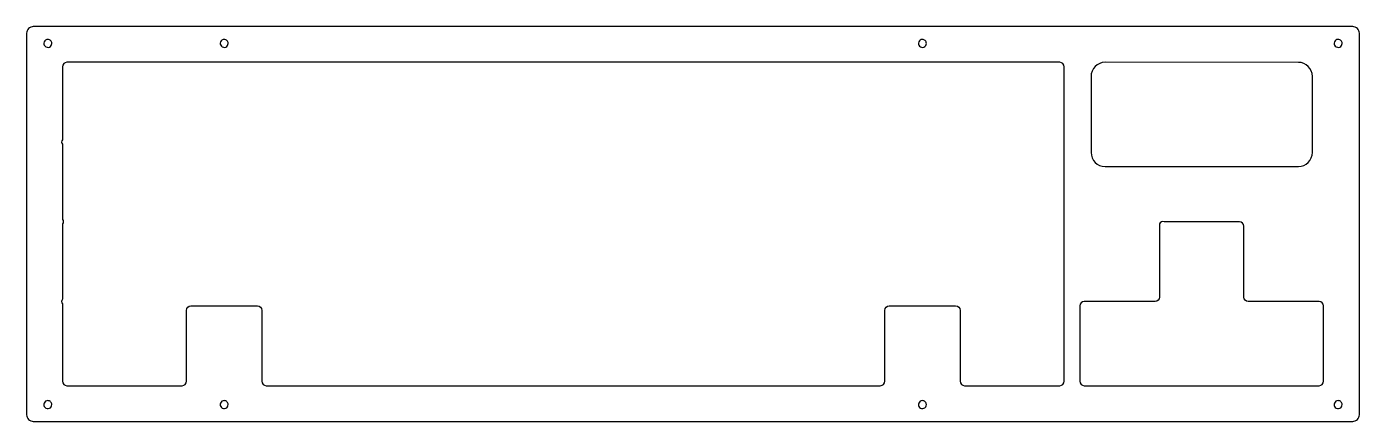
# Model space of a CAD drawing. Extents: x -9 to 309, y 212 to 306.
import ezdxf

# ---------------------------------------------------------------- set-up
doc = ezdxf.new("R2010")
doc.units = 0
doc.layers.add('Layer_1', color=7, linetype='CONTINUOUS')

msp = doc.modelspace()

# ---------------------------------------------------------------- linework, layer by layer
at = {"layer": 'Layer_1', "color": 3}
for p, q in [((307.51016, 306.056641), (-7.469141, 306.056641)), ((-9.056641, 304.469141), (-9.056641, 213.325781)), ((-3.999313, 303.00443), (-3.999313, 303.00443)), ((38.100216, 303.00443), (38.100216, 303.00443)), ((204.78891, 303.00443), (204.78891, 303.00443)), ((304.03662, 303.00443), (304.03662, 303.00443)), ((309.09766, 213.325781), (309.09766, 304.469141)), ((-0.529817, 296.470836), (-0.529817, 279.005335)), ((-0.529817, 296.470836), (-0.529817, 296.470836)), ((237.59819, 297.529169), (0.528516, 297.529169)), ((238.65652, 221.326168), (238.65652, 296.470836)), ((294.532385, 297.523141), (248.393034, 297.528243)), ((245.049582, 294.153386), (245.049582, 294.153087)), ((245.049582, 294.153087), (245.049582, 275.994258)), ((297.875837, 275.994417), (297.875837, 294.147569)), ((-0.528817, 277.947002), (-0.528817, 259.957335)), ((-0.529817, 258.899002), (-0.529817, 240.905335)), ((261.4076, 258.898393), (261.4076, 257.84006)), ((261.4076, 257.84006), (261.4076, 241.437194)), ((280.4606, 259.42769), (262.46593, 259.42769)), ((281.51893, 241.437194), (281.51893, 258.369357)), ((-0.528817, 239.847002), (-0.528817, 221.326168)), ((30.16485, 239.317835), (46.03785, 239.317835)), ((196.85185, 239.317835), (212.72485, 239.317835)), ((242.35877, 239.320528), (242.35877, 221.325866)), ((260.34927, 240.378861), (243.4171, 240.378861)), ((299.50943, 240.378861), (282.57726, 240.378861)), ((300.56776, 221.325866), (300.56776, 239.320528)), ((29.106517, 221.326168), (29.106517, 238.259502)), ((47.096183, 238.259502), (47.096183, 221.326168)), ((195.79352, 221.326168), (195.79352, 238.259502)), ((213.78318, 238.259502), (213.78318, 221.326168)), ((0.529516, 220.267835), (28.048184, 220.267835)), ((48.154516, 220.267835), (194.73519, 220.267835)), ((214.84151, 220.267835), (237.59819, 220.267835)), ((243.4171, 220.267533), (299.50943, 220.267533)), ((-3.999313, 216.687198), (-3.999313, 216.687198)), ((38.100216, 216.687198), (38.100216, 216.687198)), ((204.78891, 216.687198), (204.78891, 216.687198)), ((304.03662, 216.687198), (304.03662, 216.687198)), ((-7.469141, 211.738281), (307.51016, 211.738281)), ((-7.469141, 211.738281), (-7.469141, 211.738281))]:
    msp.add_line(p, q, dxfattribs=at)
for points in [[(-8.591673, 305.591673), (-8.889387, 305.293959), (-9.056641, 304.890172), (-9.056641, 304.469141)], [(-7.469141, 306.056641), (-7.890172, 306.056641), (-8.293959, 305.889387), (-8.591673, 305.591673)], [(308.632692, 305.591673), (308.334978, 305.889387), (307.931191, 306.056641), (307.51016, 306.056641)], [(309.09766, 304.469141), (309.09766, 304.890172), (308.930406, 305.293959), (308.632692, 305.591673)], [(-4.876998, 302.417979), (-5.02404, 302.062989), (-4.942762, 301.654377), (-4.671064, 301.382679)], [(-3.999313, 303.00443), (-4.383552, 303.00443), (-4.729956, 302.77297), (-4.876998, 302.417979)], [(-3.327561, 302.726181), (-3.505721, 302.904341), (-3.747357, 303.00443), (-3.999313, 303.00443)], [(-3.049313, 302.05443), (-3.049313, 302.306386), (-3.149402, 302.548022), (-3.327561, 302.726181)], [(37.22253, 302.417979), (37.075489, 302.062989), (37.156766, 301.654377), (37.428465, 301.382679)], [(38.100216, 303.00443), (37.715977, 303.00443), (37.369572, 302.77297), (37.22253, 302.417979)], [(38.771967, 302.726181), (38.593808, 302.904341), (38.352172, 303.00443), (38.100216, 303.00443)], [(39.050216, 302.05443), (39.050216, 302.306386), (38.950127, 302.548022), (38.771967, 302.726181)], [(203.911224, 302.417979), (203.764183, 302.062989), (203.84546, 301.654377), (204.117159, 301.382679)], [(204.78891, 303.00443), (204.404671, 303.00443), (204.058266, 302.77297), (203.911224, 302.417979)], [(205.460661, 302.726181), (205.282502, 302.904341), (205.040866, 303.00443), (204.78891, 303.00443)], [(205.73891, 302.05443), (205.73891, 302.306386), (205.638821, 302.548022), (205.460661, 302.726181)], [(303.158934, 302.417979), (303.011893, 302.062989), (303.09317, 301.654377), (303.364869, 301.382679)], [(304.03662, 303.00443), (303.652381, 303.00443), (303.305976, 302.77297), (303.158934, 302.417979)], [(304.708371, 302.726181), (304.530212, 302.904341), (304.288576, 303.00443), (304.03662, 303.00443)], [(304.98662, 302.05443), (304.98662, 302.306386), (304.886531, 302.548022), (304.708371, 302.726181)], [(-4.671064, 301.382679), (-4.399366, 301.11098), (-3.990754, 301.029703), (-3.635764, 301.176744)], [(-3.635764, 301.176744), (-3.280773, 301.323786), (-3.049313, 301.670191), (-3.049313, 302.05443)], [(37.428465, 301.382679), (37.700163, 301.11098), (38.108775, 301.029703), (38.463765, 301.176744)], [(38.463765, 301.176744), (38.818756, 301.323786), (39.050216, 301.670191), (39.050216, 302.05443)], [(204.117159, 301.382679), (204.388857, 301.11098), (204.797469, 301.029703), (205.152459, 301.176744)], [(205.152459, 301.176744), (205.50745, 301.323786), (205.73891, 301.670191), (205.73891, 302.05443)], [(303.364869, 301.382679), (303.636567, 301.11098), (304.045179, 301.029703), (304.400169, 301.176744)], [(304.400169, 301.176744), (304.75516, 301.323786), (304.98662, 301.670191), (304.98662, 302.05443)], [(0.528516, 297.529169), (-0.055985, 297.529169), (-0.529817, 297.055337), (-0.529817, 296.470836)], [(238.65652, 296.470836), (238.65652, 297.055336), (238.18269, 297.529167), (237.59819, 297.529169)], [(246.028878, 296.539905), (245.401848, 295.906985), (245.049581, 295.04852), (245.049582, 294.153386)], [(248.393034, 297.528243), (247.506329, 297.528344), (246.655908, 297.172825), (246.028878, 296.539905)], [(297.875837, 294.147569), (297.875837, 296.011714), (296.378977, 297.522954), (294.532385, 297.523141)], [(-0.529817, 279.005335), (-0.821791, 278.712808), (-0.821344, 278.238976), (-0.528817, 277.947002)], [(245.049582, 275.994258), (245.049582, 274.130177), (246.546512, 272.619158), (248.393034, 272.619216)], [(294.532385, 272.618578), (296.378907, 272.618871), (297.875837, 274.130337), (297.875837, 275.994417)], [(248.393034, 272.619216), (263.772839, 272.619675), (279.15258, 272.616026), (294.532385, 272.618578)], [(-0.528817, 259.957335), (-0.236843, 259.664808), (-0.23729, 259.190976), (-0.529817, 258.899002)], [(262.46593, 259.42769), (262.027519, 259.573777), (261.553689, 259.336803), (261.4076, 258.898393)], [(281.51893, 258.369357), (281.51893, 258.953857), (281.0451, 259.427688), (280.4606, 259.42769)], [(-0.529817, 240.905335), (-0.821791, 240.612808), (-0.821344, 240.138976), (-0.528817, 239.847002)], [(29.106517, 238.259502), (29.106517, 238.844003), (29.580349, 239.317835), (30.16485, 239.317835)], [(46.03785, 239.317835), (46.622351, 239.317835), (47.096183, 238.844003), (47.096183, 238.259502)], [(195.79352, 238.259502), (195.79352, 238.844002), (196.26735, 239.317833), (196.85185, 239.317835)], [(212.72485, 239.317835), (213.30935, 239.317833), (213.78318, 238.844002), (213.78318, 238.259502)], [(243.4171, 240.378861), (242.8326, 240.378859), (242.35877, 239.905028), (242.35877, 239.320528)], [(261.4076, 241.437194), (261.4076, 240.852694), (260.93377, 240.378863), (260.34927, 240.378861)], [(282.57726, 240.378861), (281.99276, 240.378863), (281.51893, 240.852694), (281.51893, 241.437194)], [(300.56776, 239.320528), (300.56776, 239.905028), (300.09393, 240.378859), (299.50943, 240.378861)], [(-0.528817, 221.326168), (-0.528817, 220.741667), (-0.054985, 220.267835), (0.529516, 220.267835)], [(28.048184, 220.267835), (28.632685, 220.267835), (29.106517, 220.741667), (29.106517, 221.326168)], [(47.096183, 221.326168), (47.096183, 220.741667), (47.570015, 220.267835), (48.154516, 220.267835)], [(194.73519, 220.267835), (195.31969, 220.267837), (195.79352, 220.741668), (195.79352, 221.326168)], [(213.78318, 221.326168), (213.78318, 220.741668), (214.25701, 220.267837), (214.84151, 220.267835)], [(237.59819, 220.267835), (238.18269, 220.267837), (238.65652, 220.741668), (238.65652, 221.326168)], [(242.35877, 221.325866), (242.35877, 220.741366), (242.8326, 220.267535), (243.4171, 220.267533)], [(299.50943, 220.267533), (300.09393, 220.267535), (300.56776, 220.741366), (300.56776, 221.325866)], [(-3.999313, 216.687198), (-4.383552, 216.687198), (-4.729956, 216.455738), (-4.876998, 216.100747)], [(-3.327561, 216.408949), (-3.505721, 216.587109), (-3.747357, 216.687198), (-3.999313, 216.687198)], [(-3.049313, 215.737198), (-3.049313, 215.989154), (-3.149402, 216.23079), (-3.327561, 216.408949)], [(38.100216, 216.687198), (37.715977, 216.687198), (37.369572, 216.455738), (37.22253, 216.100747)], [(38.771967, 216.408949), (38.593808, 216.587109), (38.352172, 216.687198), (38.100216, 216.687198)], [(39.050216, 215.737198), (39.050216, 215.989154), (38.950127, 216.23079), (38.771967, 216.408949)], [(204.78891, 216.687198), (204.404671, 216.687198), (204.058266, 216.455738), (203.911224, 216.100747)], [(205.460661, 216.408949), (205.282502, 216.587109), (205.040866, 216.687198), (204.78891, 216.687198)], [(205.73891, 215.737198), (205.73891, 215.989154), (205.638821, 216.23079), (205.460661, 216.408949)], [(304.03662, 216.687198), (303.652381, 216.687198), (303.305976, 216.455738), (303.158934, 216.100747)], [(304.708371, 216.408949), (304.530212, 216.587109), (304.288576, 216.687198), (304.03662, 216.687198)], [(304.98662, 215.737198), (304.98662, 215.989154), (304.886531, 216.23079), (304.708371, 216.408949)], [(-9.056641, 213.325781), (-9.056641, 212.90475), (-8.889387, 212.500963), (-8.591673, 212.203249)], [(-4.876998, 216.100747), (-5.02404, 215.745757), (-4.942762, 215.337145), (-4.671064, 215.065447)], [(-4.671064, 215.065447), (-4.399366, 214.793748), (-3.990754, 214.712471), (-3.635764, 214.859512)], [(-3.635764, 214.859512), (-3.280773, 215.006554), (-3.049313, 215.352959), (-3.049313, 215.737198)], [(37.22253, 216.100747), (37.075489, 215.745757), (37.156766, 215.337145), (37.428465, 215.065447)], [(37.428465, 215.065447), (37.700163, 214.793748), (38.108775, 214.712471), (38.463765, 214.859512)], [(38.463765, 214.859512), (38.818756, 215.006554), (39.050216, 215.352959), (39.050216, 215.737198)], [(203.911224, 216.100747), (203.764183, 215.745757), (203.84546, 215.337145), (204.117159, 215.065447)], [(204.117159, 215.065447), (204.388857, 214.793748), (204.797469, 214.712471), (205.152459, 214.859512)], [(205.152459, 214.859512), (205.50745, 215.006554), (205.73891, 215.352959), (205.73891, 215.737198)], [(303.158934, 216.100747), (303.011893, 215.745757), (303.09317, 215.337145), (303.364869, 215.065447)], [(303.364869, 215.065447), (303.636567, 214.793748), (304.045179, 214.712471), (304.400169, 214.859512)], [(304.400169, 214.859512), (304.75516, 215.006554), (304.98662, 215.352959), (304.98662, 215.737198)], [(308.632692, 212.203249), (308.930406, 212.500963), (309.09766, 212.90475), (309.09766, 213.325781)], [(-8.591673, 212.203249), (-8.293959, 211.905535), (-7.890172, 211.738281), (-7.469141, 211.738281)], [(307.51016, 211.738281), (307.931191, 211.738281), (308.334978, 211.905535), (308.632692, 212.203249)]]:
    msp.add_open_spline(points, degree=3, dxfattribs=at)

doc.saveas('drawing.dxf')
